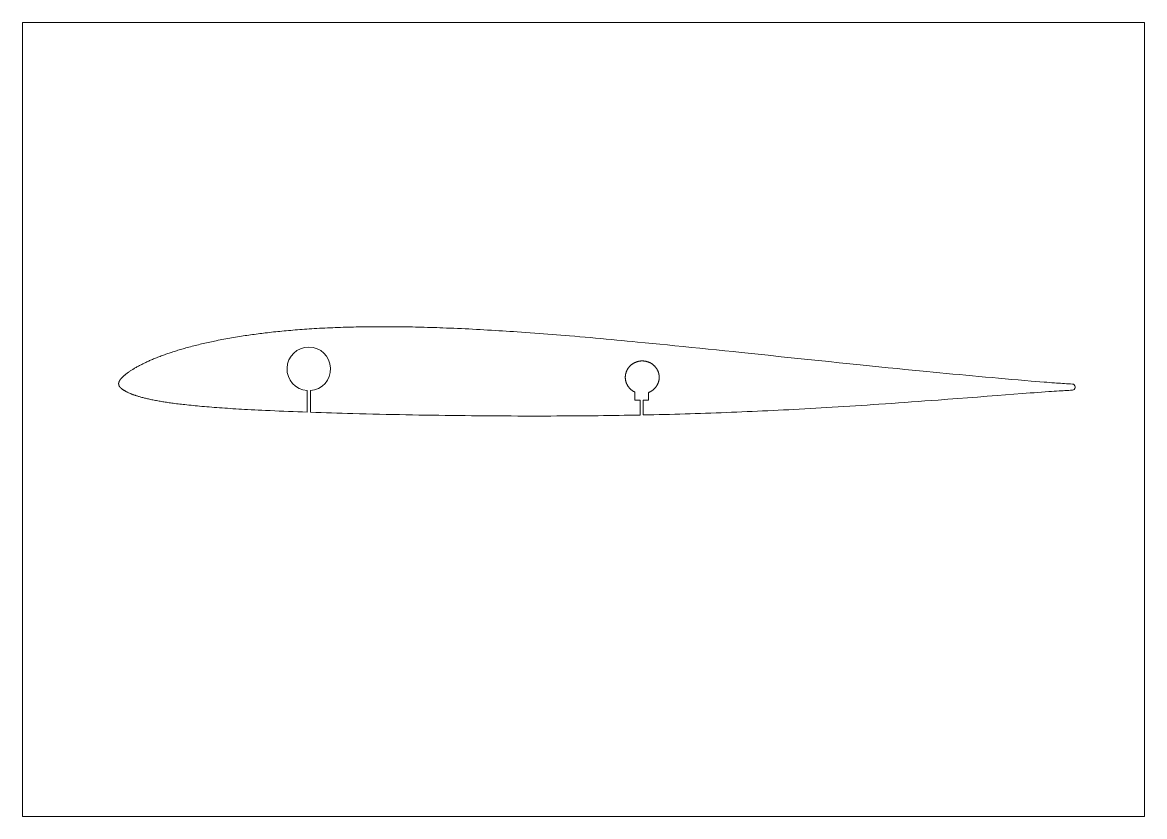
# Paper-space layout 'Sheet' of a CAD drawing. Header units: millimetres. Extents: x 0 to 420, y 0 to 297.
# The model-space entities are those that its viewports show. They can reach past a viewport. Long polylines and large blocks are cut down to what shows.
import ezdxf

# ---------------------------------------------------------------- set-up
doc = ezdxf.new("R2010")
doc.units = ezdxf.units.MM
doc.layers.add('Geometries', color=7, linetype='Continuous')

msp = doc.modelspace()

# ---------------------------------------------------------------- linework, layer by layer
at = {"layer": 'Geometries', "linetype": 'Continuous', "lineweight": 13}
for p, q in [((394, 160.75), (394, 160.46)), ((106.58, 159.31), (106.58, 151.25)), ((107.78, 151.21), (107.78, 159.31)), ((229.2, 158.77), (229.2, 155.77)), ((229.2, 155.77), (231.19, 155.77)), ((231.19, 150.18), (231.19, 155.77)), ((232.39, 155.77), (232.39, 150.2)), ((232.39, 155.77), (234.37, 155.77)), ((234.37, 155.77), (234.38, 158.61))]:
    msp.add_line(p, q, dxfattribs=at)
at = {"layer": 'Geometries', "linetype": 'Continuous', "lineweight": 13, "flags": 128}
for points in [[(36, 161.86), (36, 161.91), (36, 161.96), (36.01, 162.01), (36.01, 162.06), (36.02, 162.11), (36.03, 162.16), (36.05, 162.22), (36.06, 162.28), (36.08, 162.34), (36.1, 162.4), (36.13, 162.48), (36.16, 162.57), (36.19, 162.65), (36.23, 162.73), (36.26, 162.81), (36.3, 162.89), (36.34, 162.97), (36.38, 163.04), (36.42, 163.12), (36.47, 163.19), (36.51, 163.27), (36.56, 163.34), (36.61, 163.41), (36.66, 163.48), (36.72, 163.55), (36.78, 163.63), (36.85, 163.7), (36.91, 163.78), (36.98, 163.85), (37.04, 163.92), (37.11, 163.99), (37.18, 164.06), (37.29, 164.17), (37.4, 164.28), (37.5, 164.39), (37.61, 164.5), (37.71, 164.59), (37.8, 164.68), (37.9, 164.77), (37.99, 164.85), (38.09, 164.94), (38.19, 165.02), (38.31, 165.12), (38.43, 165.22), (38.55, 165.31), (38.67, 165.41), (38.85, 165.54), (39.02, 165.68), (39.19, 165.81), (39.37, 165.94), (39.55, 166.07), (39.75, 166.22), (39.96, 166.36), (40.17, 166.51), (40.38, 166.65), (40.59, 166.79), (40.81, 166.93), (41.02, 167.06), (41.26, 167.21), (41.5, 167.36), (41.74, 167.5), (41.98, 167.64), (42.22, 167.78), (42.53, 167.96), (42.84, 168.14), (43.15, 168.31), (43.46, 168.48), (43.77, 168.65), (44.09, 168.82), (44.4, 168.98), (44.7, 169.13), (45, 169.28), (45.29, 169.43), (45.59, 169.57), (45.89, 169.72), (46.19, 169.86), (46.54, 170.03), (46.9, 170.19), (47.26, 170.35), (47.61, 170.51), (47.98, 170.67), (48.34, 170.83), (48.71, 170.99), (49.08, 171.14), (49.45, 171.29), (49.82, 171.44), (50.19, 171.59), (50.62, 171.76), (51.05, 171.93), (51.49, 172.1), (51.92, 172.26), (52.36, 172.43), (52.8, 172.59), (53.21, 172.73), (53.63, 172.88), (54.04, 173.03), (54.45, 173.17), (54.87, 173.31), (55.34, 173.47), (55.81, 173.62), (56.29, 173.78), (56.76, 173.93), (57.24, 174.08), (57.71, 174.23), (58.19, 174.38), (58.66, 174.52), (59.16, 174.67), (59.66, 174.82), (60.16, 174.96), (60.67, 175.1), (61.17, 175.25), (61.67, 175.38), (62.27, 175.55), (62.88, 175.71), (63.48, 175.87), (64.09, 176.03), (64.69, 176.18), (65.29, 176.33), (65.89, 176.48), (66.48, 176.62), (67.08, 176.77), (67.69, 176.91), (68.3, 177.05), (68.91, 177.19), (69.52, 177.32), (70.13, 177.46), (70.73, 177.59), (71.33, 177.71), (71.94, 177.84), (72.54, 177.96), (73.26, 178.11), (73.97, 178.25), (74.69, 178.39), (75.41, 178.52), (76.13, 178.66), (76.85, 178.79), (77.58, 178.92), (78.31, 179.05), (79.04, 179.17), (79.78, 179.3), (80.51, 179.42), (81.24, 179.53), (81.94, 179.64), (82.63, 179.75), (83.32, 179.86), (84.02, 179.96), (84.71, 180.06), (85.4, 180.16), (86.1, 180.25), (86.79, 180.35), (87.49, 180.44), (88.18, 180.53), (88.86, 180.62), (89.55, 180.71), (90.23, 180.79), (90.91, 180.87), (91.69, 180.96), (92.47, 181.05), (93.24, 181.14), (94.02, 181.23), (94.8, 181.31), (95.58, 181.39), (96.35, 181.47), (97.13, 181.54), (97.95, 181.62), (98.76, 181.7), (99.58, 181.77), (100.4, 181.84), (101.21, 181.91), (102.03, 181.98), (102.92, 182.05), (103.81, 182.12), (104.7, 182.19), (105.59, 182.25), (106.49, 182.31), (107.38, 182.37), (108.27, 182.43), (109.25, 182.49), (110.23, 182.55), (111.21, 182.6), (112.2, 182.65), (113.18, 182.7), (114.16, 182.75), (115.14, 182.79), (116.12, 182.83), (117.11, 182.87), (118.09, 182.91), (119.05, 182.95), (120.02, 182.98), (120.98, 183.01), (121.95, 183.03), (122.95, 183.06), (123.95, 183.08), (124.94, 183.11), (125.94, 183.13), (126.94, 183.14), (127.92, 183.16), (128.9, 183.17), (129.88, 183.18), (130.87, 183.19), (132.03, 183.2), (133.2, 183.2), (134.37, 183.21), (135.54, 183.21), (136.71, 183.2), (137.87, 183.2), (139.04, 183.19), (140.21, 183.18), (141.38, 183.17), (142.54, 183.15), (143.71, 183.14), (144.88, 183.12), (145.98, 183.1), (147.08, 183.07), (148.18, 183.05), (149.28, 183.02), (150.38, 182.99), (151.55, 182.96), (152.72, 182.93), (153.89, 182.89), (155.05, 182.85), (156.22, 182.81), (157.39, 182.77), (158.76, 182.72), (160.14, 182.66), (161.51, 182.61), (162.89, 182.55), (164.29, 182.48), (165.69, 182.42), (167.1, 182.35), (168.5, 182.28), (169.9, 182.21), (171.31, 182.13), (172.71, 182.05), (174.11, 181.97), (175.51, 181.89), (176.91, 181.81), (178.3, 181.72), (179.7, 181.64), (181.08, 181.55), (182.45, 181.46), (183.82, 181.37), (185.2, 181.28), (186.83, 181.16), (188.47, 181.05), (190.1, 180.93), (191.73, 180.81), (193.37, 180.69), (195, 180.57), (196.64, 180.44), (198.27, 180.31), (199.9, 180.18), (201.54, 180.05), (203.17, 179.92), (204.8, 179.78), (206.73, 179.62), (208.65, 179.45), (210.58, 179.29), (212.5, 179.12), (214.49, 178.94), (216.48, 178.77), (218.47, 178.59), (220.46, 178.4), (222.45, 178.22), (224.4, 178.04), (226.35, 177.85), (228.31, 177.67), (230.26, 177.48), (233.05, 177.21), (235.84, 176.94), (238.63, 176.67), (241.42, 176.39), (244.21, 176.11), (247.32, 175.8), (250.43, 175.48), (253.55, 175.17), (256.66, 174.85), (259.77, 174.53), (262.88, 174.21), (265.99, 173.88), (269.1, 173.56), (274.08, 173.04), (279.06, 172.52), (284.04, 172), (289.02, 171.48), (293.99, 170.96), (297.91, 170.55), (301.82, 170.15), (305.73, 169.74), (309.64, 169.34), (313.55, 168.94), (317.04, 168.58), (320.52, 168.23), (324.01, 167.88), (327.5, 167.53), (330.24, 167.25), (332.98, 166.98), (335.71, 166.71), (338.45, 166.44), (340.9, 166.21), (343.35, 165.97), (345.79, 165.74), (348.24, 165.5), (350.69, 165.27), (353.14, 165.05), (355.58, 164.82), (358.03, 164.6), (360.48, 164.37), (362.93, 164.15), (365.38, 163.94), (367.82, 163.72), (370.27, 163.51), (372.72, 163.3), (375.17, 163.09), (377.62, 162.89), (379.23, 162.76), (380.84, 162.62), (382.45, 162.49), (383.4, 162.41), (384.35, 162.34), (385.29, 162.26), (386.24, 162.19), (387, 162.14), (387.76, 162.08), (388.52, 162.03), (389.28, 161.97), (390.04, 161.92), (390.79, 161.88), (391.53, 161.83), (392.28, 161.79), (393.03, 161.75)], [(238.33, 164.28), (238.33, 164.39), (238.32, 164.5), (238.32, 164.6), (238.31, 164.71), (238.3, 164.82), (238.29, 164.93), (238.28, 165.04), (238.26, 165.16), (238.25, 165.26), (238.23, 165.36), (238.21, 165.46), (238.19, 165.56), (238.17, 165.67), (238.14, 165.77), (238.11, 165.87), (238.08, 165.98), (238.05, 166.08), (238.02, 166.19), (237.98, 166.29), (237.94, 166.4), (237.9, 166.5), (237.86, 166.6), (237.81, 166.7), (237.77, 166.8), (237.73, 166.89), (237.68, 166.99), (237.63, 167.08), (237.58, 167.18), (237.52, 167.28), (237.46, 167.38), (237.4, 167.48), (237.33, 167.58), (237.26, 167.68), (237.19, 167.78), (237.12, 167.88), (237.05, 167.97), (236.97, 168.07), (236.9, 168.16), (236.81, 168.25), (236.73, 168.35), (236.64, 168.44), (236.56, 168.53), (236.47, 168.62), (236.37, 168.7), (236.28, 168.79), (236.18, 168.87), (236.09, 168.96), (235.99, 169.04), (235.88, 169.11), (235.78, 169.19), (235.67, 169.27), (235.57, 169.33), (235.47, 169.4), (235.37, 169.46), (235.27, 169.52), (235.17, 169.58), (235.06, 169.64), (234.95, 169.7), (234.83, 169.76), (234.71, 169.81), (234.59, 169.86), (234.47, 169.91), (234.36, 169.96), (234.24, 170.01), (234.12, 170.05), (234, 170.09), (233.87, 170.13), (233.75, 170.16), (233.62, 170.2), (233.5, 170.23), (233.37, 170.26), (233.25, 170.28), (233.12, 170.31), (232.99, 170.33), (232.87, 170.34), (232.74, 170.36), (232.62, 170.37), (232.49, 170.38), (232.37, 170.39), (232.24, 170.4), (232.13, 170.4), (232.01, 170.4), (231.9, 170.4), (231.79, 170.4), (231.68, 170.39), (231.57, 170.39), (231.45, 170.38), (231.33, 170.37), (231.21, 170.35), (231.09, 170.34), (230.98, 170.32), (230.86, 170.3), (230.75, 170.28), (230.64, 170.26), (230.53, 170.24), (230.42, 170.21), (230.31, 170.18), (230.2, 170.15), (230.1, 170.12), (229.99, 170.09), (229.89, 170.05), (229.78, 170.02), (229.67, 169.97), (229.55, 169.93), (229.44, 169.88), (229.33, 169.83), (229.22, 169.78), (229.11, 169.73), (229.01, 169.68), (228.91, 169.63), (228.82, 169.58), (228.72, 169.52), (228.63, 169.47), (228.54, 169.41), (228.45, 169.35), (228.35, 169.29), (228.26, 169.23), (228.17, 169.16), (228.08, 169.1), (227.99, 169.03), (227.9, 168.95), (227.81, 168.88), (227.71, 168.8), (227.62, 168.71), (227.53, 168.63), (227.44, 168.54), (227.35, 168.45), (227.27, 168.37), (227.2, 168.29), (227.13, 168.2), (227.05, 168.12), (226.98, 168.03), (226.91, 167.94), (226.84, 167.85), (226.77, 167.75), (226.7, 167.64), (226.62, 167.54), (226.55, 167.43), (226.49, 167.32), (226.43, 167.22), (226.37, 167.11), (226.32, 167.01), (226.26, 166.9), (226.21, 166.79), (226.16, 166.69), (226.11, 166.58), (226.07, 166.47), (226.02, 166.35), (225.98, 166.24), (225.94, 166.12), (225.91, 166), (225.87, 165.89), (225.84, 165.77), (225.81, 165.64), (225.78, 165.52), (225.76, 165.4), (225.73, 165.28), (225.71, 165.15), (225.69, 165.03), (225.68, 164.9), (225.67, 164.78), (225.66, 164.65), (225.65, 164.53), (225.65, 164.42), (225.65, 164.3), (225.65, 164.19), (225.65, 164.07), (225.65, 163.95), (225.66, 163.83), (225.67, 163.7), (225.69, 163.57), (225.7, 163.45), (225.72, 163.32), (225.74, 163.2), (225.77, 163.08), (225.79, 162.96), (225.82, 162.84), (225.85, 162.72), (225.89, 162.6), (225.92, 162.48), (225.96, 162.36), (226.01, 162.24), (226.05, 162.12), (226.1, 162.01), (226.14, 161.89), (226.19, 161.78), (226.25, 161.67), (226.3, 161.56), (226.36, 161.45), (226.42, 161.34), (226.48, 161.24), (226.54, 161.14), (226.59, 161.05), (226.65, 160.96), (226.72, 160.87), (226.78, 160.78), (226.84, 160.69), (226.91, 160.6), (226.99, 160.5), (227.06, 160.42), (227.14, 160.33), (227.21, 160.24), (227.29, 160.16), (227.37, 160.08), (227.44, 160), (227.52, 159.92), (227.6, 159.84), (227.69, 159.77), (227.77, 159.7), (227.85, 159.63), (227.94, 159.56), (228.02, 159.49), (228.11, 159.43), (228.21, 159.35), (228.31, 159.28), (228.41, 159.21), (228.51, 159.15), (228.62, 159.08), (228.72, 159.02), (228.82, 158.97), (228.91, 158.92), (229.01, 158.87), (229.11, 158.82), (229.2, 158.77)], [(234.38, 158.61), (234.49, 158.65), (234.59, 158.7), (234.7, 158.74), (234.81, 158.79), (234.91, 158.85), (235.02, 158.9), (235.12, 158.95), (235.21, 159.01), (235.31, 159.07), (235.41, 159.12), (235.5, 159.19), (235.6, 159.25), (235.69, 159.31), (235.79, 159.38), (235.88, 159.45), (235.97, 159.52), (236.06, 159.59), (236.15, 159.66), (236.23, 159.73), (236.32, 159.81), (236.41, 159.89), (236.49, 159.97), (236.57, 160.05), (236.65, 160.14), (236.73, 160.22), (236.81, 160.31), (236.89, 160.39), (236.96, 160.48), (237.03, 160.57), (237.1, 160.66), (237.17, 160.76), (237.24, 160.85), (237.31, 160.95), (237.37, 161.05), (237.43, 161.15), (237.49, 161.25), (237.55, 161.35), (237.61, 161.45), (237.66, 161.55), (237.71, 161.65), (237.76, 161.76), (237.81, 161.86), (237.86, 161.97), (237.9, 162.07), (237.94, 162.17), (237.98, 162.28), (238.02, 162.39), (238.05, 162.5), (238.09, 162.61), (238.12, 162.71), (238.15, 162.82), (238.17, 162.93), (238.2, 163.04), (238.22, 163.15), (238.24, 163.26), (238.26, 163.37), (238.27, 163.48), (238.29, 163.59), (238.3, 163.7), (238.31, 163.81), (238.32, 163.93), (238.32, 164.05), (238.33, 164.17), (238.33, 164.28)], [(106.58, 151.25), (104.83, 151.31), (103.09, 151.38), (101.35, 151.45), (99.61, 151.51), (97.87, 151.58), (96.15, 151.66), (94.44, 151.73), (92.73, 151.81), (91.02, 151.89), (89.65, 151.95), (88.29, 152.02), (86.92, 152.09), (85.55, 152.16), (84.18, 152.24), (83.11, 152.29), (82.03, 152.36), (80.96, 152.42), (79.88, 152.48), (78.81, 152.55), (77.8, 152.61), (76.8, 152.68), (75.8, 152.75), (74.79, 152.82), (73.79, 152.89), (72.78, 152.96), (71.78, 153.04), (70.86, 153.11), (69.94, 153.18), (69.02, 153.26), (68.1, 153.33), (67.18, 153.41), (66.26, 153.5), (65.48, 153.57), (64.69, 153.64), (63.9, 153.72), (63.11, 153.8), (62.33, 153.88), (61.54, 153.97), (60.76, 154.05), (60.14, 154.12), (59.52, 154.19), (58.9, 154.27), (58.29, 154.34), (57.67, 154.42), (57.05, 154.5), (56.44, 154.58), (55.94, 154.65), (55.44, 154.72), (54.94, 154.79), (54.44, 154.86), (53.95, 154.94), (53.45, 155.01), (52.95, 155.09), (52.5, 155.16), (52.04, 155.24), (51.59, 155.32), (51.13, 155.39), (50.68, 155.48), (50.22, 155.56), (49.77, 155.64), (49.32, 155.73), (48.86, 155.82), (48.41, 155.91), (47.96, 156.01), (47.51, 156.11), (47.16, 156.18), (46.8, 156.26), (46.45, 156.35), (46.1, 156.43), (45.74, 156.52), (45.39, 156.61), (45.05, 156.69), (44.71, 156.78), (44.37, 156.88), (44.03, 156.97), (43.69, 157.07), (43.43, 157.15), (43.16, 157.23), (42.9, 157.31), (42.64, 157.4), (42.37, 157.48), (42.15, 157.55), (41.93, 157.63), (41.72, 157.7), (41.5, 157.78), (41.28, 157.86), (41.07, 157.94), (40.86, 158.02), (40.66, 158.1), (40.46, 158.18), (40.26, 158.26), (40.06, 158.35), (39.85, 158.44), (39.65, 158.53), (39.45, 158.63), (39.24, 158.72), (39.04, 158.82), (38.84, 158.93), (38.64, 159.03), (38.52, 159.09), (38.4, 159.16), (38.27, 159.22), (38.15, 159.29), (38.03, 159.36), (37.94, 159.42), (37.85, 159.48), (37.76, 159.54), (37.67, 159.6), (37.58, 159.66), (37.48, 159.73), (37.38, 159.81), (37.28, 159.88), (37.18, 159.96), (37.08, 160.04), (36.98, 160.12), (36.89, 160.2), (36.83, 160.25), (36.77, 160.31), (36.71, 160.36), (36.66, 160.41), (36.61, 160.47), (36.56, 160.51), (36.53, 160.56), (36.49, 160.61), (36.45, 160.66), (36.42, 160.71), (36.37, 160.77), (36.33, 160.84), (36.3, 160.9), (36.26, 160.97), (36.23, 161.04), (36.19, 161.11), (36.16, 161.18), (36.13, 161.25), (36.11, 161.33), (36.09, 161.38), (36.07, 161.44), (36.05, 161.5), (36.04, 161.56), (36.03, 161.62), (36.02, 161.68), (36.01, 161.74), (36, 161.8), (36, 161.86)], [(393.02, 159.47), (392.32, 159.43), (391.61, 159.4), (390.9, 159.36), (390.19, 159.32), (389.48, 159.28), (388.78, 159.24), (388.07, 159.2), (387.1, 159.13), (386.12, 159.07), (385.15, 159), (384.18, 158.93), (382.79, 158.83), (381.4, 158.73), (380.01, 158.62), (378.62, 158.52), (377.23, 158.42), (374.13, 158.18), (371.03, 157.95), (367.93, 157.72), (364.83, 157.48), (361.14, 157.2), (357.45, 156.91), (353.76, 156.63), (350.07, 156.35), (346.38, 156.07), (342.69, 155.79), (340.21, 155.61), (337.73, 155.42), (335.25, 155.24), (332.77, 155.06), (330.29, 154.88), (327.85, 154.71), (325.42, 154.54), (322.98, 154.37), (320.54, 154.2), (318.37, 154.05), (316.19, 153.91), (314.02, 153.76), (311.84, 153.62), (309.66, 153.48), (307.49, 153.35), (305.31, 153.21), (303.13, 153.08), (301.06, 152.96), (298.99, 152.84), (296.93, 152.72), (294.86, 152.6), (292.79, 152.49), (290.72, 152.37), (288.77, 152.27), (286.81, 152.17), (284.86, 152.07), (282.91, 151.97), (280.96, 151.88), (279.01, 151.78), (277.06, 151.69), (275.1, 151.6), (273.15, 151.51), (271.2, 151.43), (269.28, 151.35), (267.36, 151.27), (265.45, 151.19), (263.53, 151.12), (261.58, 151.05), (259.62, 150.97), (257.67, 150.9), (255.72, 150.84), (253.76, 150.77), (251.85, 150.71), (249.93, 150.65), (248.01, 150.59), (246.09, 150.54), (244.13, 150.48), (242.18, 150.43), (240.22, 150.38), (238.26, 150.33), (236.3, 150.29), (234.34, 150.24), (232.39, 150.2)], [(231.19, 150.18), (229.21, 150.14), (227.24, 150.1), (225.27, 150.07), (223.3, 150.04), (221.32, 150.01), (219.38, 149.98), (217.45, 149.95), (215.51, 149.93), (213.57, 149.91), (211.32, 149.88), (209.06, 149.86), (206.81, 149.85), (204.55, 149.83), (202.3, 149.82), (200.04, 149.81), (197.79, 149.8), (195.72, 149.8), (193.65, 149.79), (191.59, 149.79), (189.52, 149.79), (187.45, 149.8), (185.39, 149.8), (182.91, 149.81), (180.43, 149.82), (177.95, 149.83), (175.47, 149.85), (172.99, 149.87), (170.55, 149.89), (168.11, 149.91), (165.68, 149.94), (163.24, 149.96), (160.76, 150), (158.28, 150.03), (155.8, 150.06), (153.32, 150.1), (150.84, 150.14), (148.41, 150.18), (145.97, 150.22), (143.54, 150.27), (141.1, 150.32), (138.62, 150.37), (136.13, 150.42), (133.65, 150.48), (131.16, 150.53), (128.68, 150.59), (126.19, 150.66), (123.71, 150.72), (121.72, 150.78), (119.72, 150.83), (117.73, 150.89), (115.74, 150.95), (113.75, 151.01), (111.76, 151.08), (109.77, 151.14), (107.78, 151.21)]]:
    msp.add_lwpolyline(points, dxfattribs=at)
at = {"layer": 'Geometries', "linetype": 'Continuous', "lineweight": 13}
for centre, radius, start, end in [((107.18, 167.44), 8.15, 274.2219, 265.7781), ((392.99, 160.47), 1.01, 271.9163, 359.1837), ((392.98, 160.74), 1.01, 0.4878, 87.6144)]:
    msp.add_arc(centre, radius, start, end, dxfattribs=at)

psp = doc.layouts.new('Sheet')

# ---------------------------------------------------------------- viewports
at = {"layer": '0'}
psp.add_viewport(center=(210, 148.5), size=(420, 297), view_center_point=(210, 148.5), view_height=297, dxfattribs=at)

doc.saveas('drawing.dxf')
